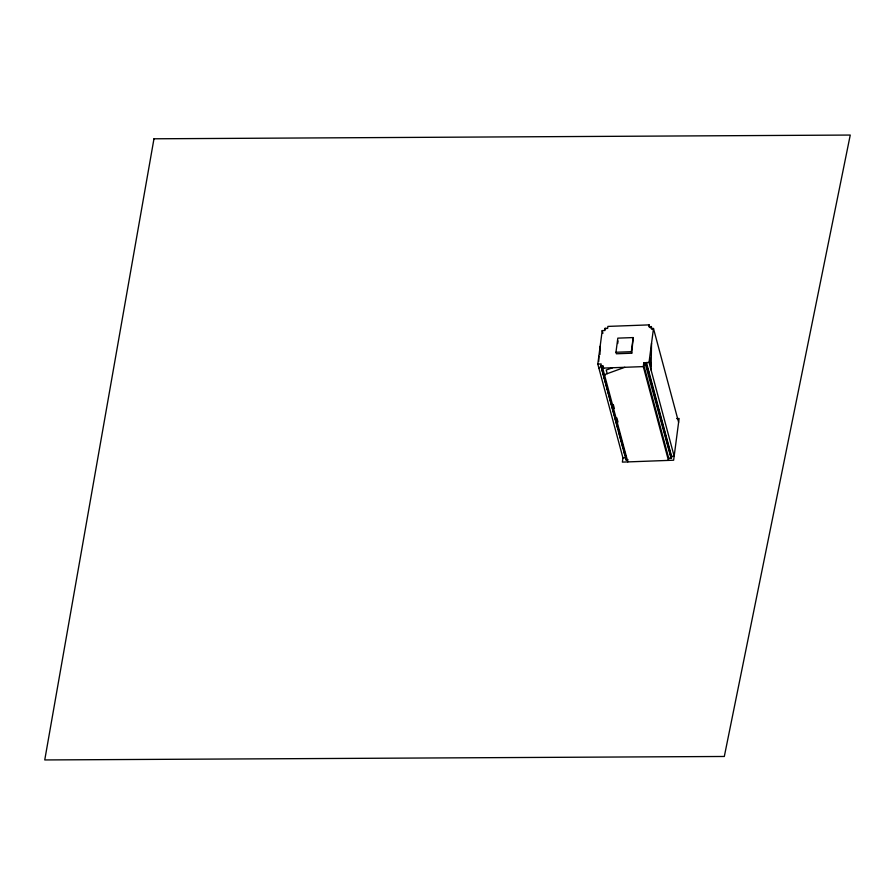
<?xml version="1.0" encoding="UTF-8"?>
<svg xmlns="http://www.w3.org/2000/svg" width="895" height="895" viewBox="0 0 895 895"><rect width="100%" height="100%" fill="white"/><g stroke="black" fill="none" stroke-linecap="round" stroke-linejoin="round"><path stroke-width="1.34" d="M648.998 372.051L648.976 373.931L646.682 365.361M598.744 361.401L598.844 356.232M651.057 369.948L651.538 343.277M599.974 354.521L600.142 346.309M676.676 418.58L679.115 418.491L673.633 460.209L622.383 462.111L622.942 457.882L597.804 364.086L602.212 330.602L604.975 330.501L605.244 328.499L607.627 328.409L607.884 326.406L649.11 324.885L649.826 327.559M628.1 459.795L626.019 459.873L600.892 366.077L601.171 363.963L597.804 364.086M627.82 461.909L602.693 368.113L602.962 365.999L600.892 366.077M615.961 352.261L617.818 338.142L633.19 337.572L631.736 353.212L616.375 353.782L615.961 352.261L631.333 351.69L631.736 353.212M617.718 343.512L618.053 340.95M631.333 351.69L633.19 337.572M626.019 459.873L626.701 459.84L600.959 365.552M643.583 364.466L668.722 458.251L668.442 460.399L643.304 366.603L643.796 362.889L649.032 362.374L674.159 456.17L671.563 456.271L646.436 362.475M649.11 324.885L648.864 326.764L651.303 326.675L652.019 329.349M668.722 458.251L671.317 458.162L646.268 364.712L646.526 362.811L643.796 362.889M651.303 326.675L651.045 328.577L653.484 328.487L678.611 422.283M649.032 362.374L653.484 328.487M671.317 458.162L671.563 456.271M650.464 326.697L651.471 326.541L651.213 327.324M604.058 375.341L605.333 374.837M604.449 374.681L624.788 367.297M612.56 367.744L606.206 370.038L607.179 373.685M643.673 364.802L646.268 364.712M602.693 368.113L643.304 366.603M622.942 457.882L625.18 457.792M605.121 329.427L604.964 328.275L606.43 328.454M646.347 364.131L646.414 364.824L645.53 364.735L671.127 458.408L671.664 457.893L649.334 375.273M651.124 365.932L649.647 357.642M602.212 330.602L602.928 333.287M602.962 365.999L603.644 368.527M613.288 404.506L614.373 408.545M616.901 417.987L617.986 422.037M601.317 366.883L614.238 415.123M614.954 417.808L617.83 428.526M618.546 431.2L621.421 441.917M622.137 444.602L623.222 448.619M623.938 451.304L625.012 455.32M598.654 366.558L599.135 368.382M153.974 138.792L44.75 759.944L724.312 756.476L850.25 135.055L153.974 138.792"/></g></svg>
